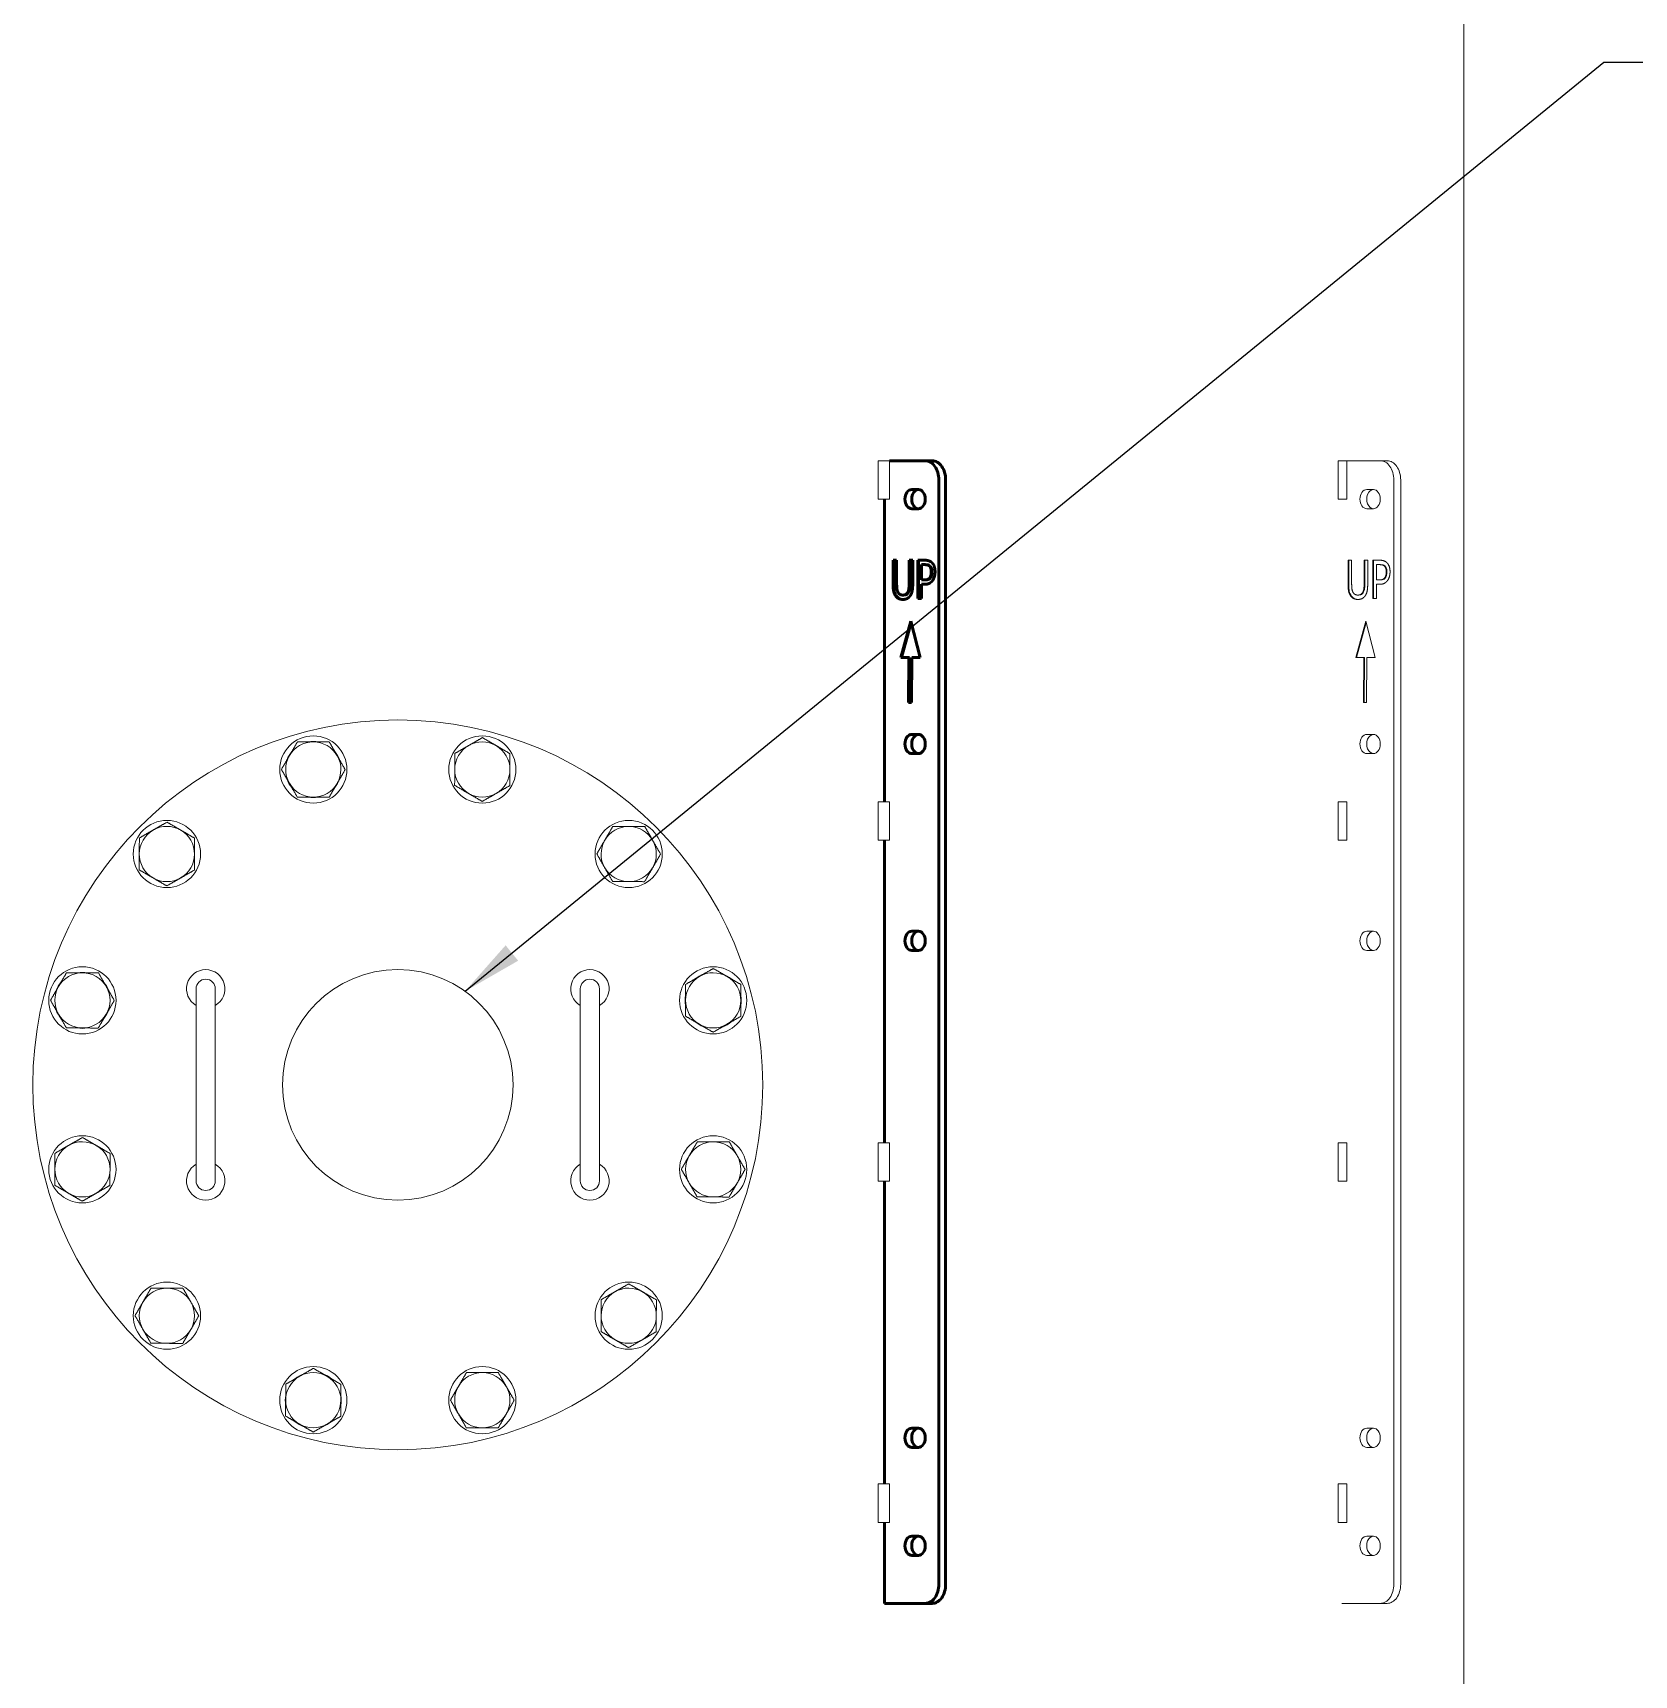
# Model space of a CAD drawing. Header units: inches. Extents: x 20 to 536, y 8 to 344.
# Drawn here: x 247.96 to 289.64, y 99.92 to 142.68 of the extents above; entities that cross this region are included whole.
import ezdxf

# ---------------------------------------------------------------- set-up
doc = ezdxf.new("R2010")
doc.units = ezdxf.units.IN
doc.header["$LTSCALE"] = 16
doc.header["$MEASUREMENT"] = 0
doc.layers.add('Symbol (ANSI)', color=7, linetype='Continuous', lineweight=25)
doc.layers.add('Visible (ANSI)', color=7, linetype='Continuous', lineweight=50)
doc.styles.add('Standard D-E', font='arial.ttf')
doc.dimstyles.new('in [mm] D-E NeptuneBenson$7', dxfattribs={"dimscale": 16, "dimtxt": 0.15, "dimasz": 0.098425, "dimexe": 0.125, "dimexo": 0.063, "dimgap": 0.031496, "dimtad": 0, "dimtih": 1, "dimtoh": 1, "dimdec": 4, "dimrnd": 1e-08, "dimzin": 3, "dimdsep": 46, "dimlunit": 5, "dimtxsty": 'Standard D-E', "dimcen": 0.09, "dimdle": 0.393701, "dimclrd": 256, "dimclre": 256, "dimclrt": 256, "dimadec": 1, "dimazin": 1, "dimtfac": 1, "dimtofl": 0, "dimtmove": 0, "dimatfit": 3, "dimfxl": 1, "dimfrac": 1, "dimtolj": 1, "dimtzin": 4, "dimlwd": -1, "dimlwe": -1, "dimarcsym": 0})

msp = doc.modelspace()

# ---------------------------------------------------------------- linework, layer by layer
at = {"layer": 'Visible (ANSI)', "linetype": 'Continuous', "lineweight": 18}
for p, q in [((285.21119, 143.53516), (285.21119, 119.78516)), ((270.261876, 131.53516), (269.962187, 131.53516)), ((269.962187, 130.53516), (269.962187, 131.53516)), ((270.261876, 130.53516), (270.261876, 131.53516)), ((282.161872, 131.53516), (281.941554, 131.53516)), ((281.941554, 130.53516), (281.941554, 131.53516)), ((283.033992, 131.53516), (282.161872, 131.53516)), ((282.161872, 130.53516), (282.161872, 131.53516)), ((283.210769, 131.53516), (283.033992, 131.53516)), ((283.387546, 102.28516), (283.387546, 131.03516)), ((283.564322, 131.03516), (283.564322, 102.28516)), ((270.261876, 130.53516), (269.962187, 130.53516)), ((282.161872, 130.53516), (281.941554, 130.53516)), ((282.680439, 130.78516), (282.857216, 130.78516)), ((282.857216, 130.28516), (282.680439, 130.28516)), ((282.194729, 128.320744), (282.194729, 128.944731)), ((282.194729, 128.944731), (282.288704, 128.944731)), ((282.212407, 128.320744), (282.212407, 128.944731)), ((282.288704, 128.944731), (282.288704, 128.320744)), ((282.612461, 128.944731), (282.706436, 128.944731)), ((282.612461, 128.317503), (282.612461, 128.944731)), ((282.630138, 128.317503), (282.630138, 128.944731)), ((282.706436, 128.944731), (282.706436, 128.320744)), ((282.841096, 127.944731), (282.841096, 128.944731)), ((282.841096, 128.944731), (283.018732, 128.944731)), ((282.858773, 127.944731), (282.858773, 128.944731)), ((283.013002, 128.829658), (282.935071, 128.829658)), ((282.935071, 128.829658), (282.935071, 128.430955)), ((283.013002, 128.829658), (283.030679, 128.829658)), ((282.935071, 128.430955), (282.999249, 128.430955)), ((282.935071, 128.317503), (282.935071, 127.944731)), ((283.014721, 128.317503), (282.935071, 128.317503)), ((282.999249, 128.430955), (283.016927, 128.430955)), ((283.149954, 128.490922), (283.167631, 128.490922)), ((282.450296, 128.037114), (282.467974, 128.037114)), ((282.935071, 127.944731), (282.841096, 127.944731)), ((282.397016, 126.415648), (282.654832, 127.358808)), ((282.414694, 126.415648), (282.663397, 127.325471)), ((282.654832, 127.358808), (282.898924, 126.408712)), ((282.606473, 126.413549), (282.397016, 126.415648)), ((282.397016, 126.415648), (282.414694, 126.415648)), ((282.62415, 126.413549), (282.414694, 126.415648)), ((282.596266, 125.237629), (282.606473, 126.413549)), ((282.606473, 126.413549), (282.62415, 126.413549)), ((282.613945, 125.23778), (282.62415, 126.413549)), ((282.686583, 126.412224), (282.677841, 125.238327)), ((282.686583, 126.412224), (282.704261, 126.412224)), ((282.898924, 126.408712), (282.686583, 126.412224)), ((282.898848, 126.409006), (282.704261, 126.412224)), ((282.677841, 125.238327), (282.596266, 125.237629)), ((282.680439, 124.41016), (282.857216, 124.41016)), ((282.857216, 123.91016), (282.680439, 123.91016)), ((270.261876, 122.65516), (269.962187, 122.65516)), ((269.962187, 121.65516), (269.962187, 122.65516)), ((270.261876, 121.65516), (270.261876, 122.65516)), ((282.161872, 122.65516), (281.941554, 122.65516)), ((281.941554, 121.65516), (281.941554, 122.65516)), ((282.161872, 121.65516), (282.161872, 122.65516)), ((270.261876, 121.65516), (269.962187, 121.65516)), ((282.161872, 121.65516), (281.941554, 121.65516)), ((285.21119, 119.78516), (285.21119, 75.299028)), ((282.680439, 119.28516), (282.857216, 119.28516)), ((282.857216, 118.78516), (282.680439, 118.78516)), ((252.209165, 117.78516), (252.209165, 117.03516)), ((252.709165, 117.03516), (252.709165, 117.78516)), ((262.209165, 117.78516), (262.209165, 117.03516)), ((262.709165, 117.03516), (262.709165, 117.78516)), ((252.209165, 113.53516), (252.209165, 117.03516)), ((252.709165, 113.53516), (252.709165, 117.03516)), ((262.209165, 113.53516), (262.209165, 117.03516)), ((262.709165, 113.53516), (262.709165, 117.03516)), ((270.261876, 113.77516), (269.962187, 113.77516)), ((269.962187, 112.77516), (269.962187, 113.77516)), ((270.261876, 112.77516), (270.261876, 113.77516)), ((282.161872, 113.77516), (281.941554, 113.77516)), ((281.941554, 112.77516), (281.941554, 113.77516)), ((282.161872, 112.77516), (282.161872, 113.77516)), ((252.209165, 113.53516), (252.209165, 112.78516)), ((252.709165, 112.78516), (252.709165, 113.53516)), ((262.209165, 113.53516), (262.209165, 112.78516)), ((262.709165, 112.78516), (262.709165, 113.53516)), ((270.261876, 112.77516), (269.962187, 112.77516)), ((282.161872, 112.77516), (281.941554, 112.77516)), ((282.680439, 106.34766), (282.857216, 106.34766)), ((282.857216, 105.84766), (282.680439, 105.84766)), ((270.261876, 104.89516), (269.962187, 104.89516)), ((269.962187, 103.89516), (269.962187, 104.89516)), ((270.261876, 103.89516), (270.261876, 104.89516)), ((282.161872, 104.89516), (281.941554, 104.89516)), ((281.941554, 103.89516), (281.941554, 104.89516)), ((282.161872, 103.89516), (282.161872, 104.89516)), ((270.261876, 103.89516), (269.962187, 103.89516)), ((282.161872, 103.89516), (281.941554, 103.89516)), ((282.680439, 103.53516), (282.857216, 103.53516)), ((282.857216, 103.03516), (282.680439, 103.03516)), ((282.029289, 101.78516), (283.033992, 101.78516)), ((283.033992, 101.78516), (283.210769, 101.78516))]:
    msp.add_line(p, q, dxfattribs=at)
at = {"layer": 'Visible (ANSI)'}
for p, q in [((271.189954, 131.53516), (270.261876, 131.53516)), ((271.366731, 131.53516), (271.189954, 131.53516)), ((271.543507, 102.28516), (271.543507, 131.03516)), ((271.720284, 131.03516), (271.720284, 102.28516)), ((270.129294, 130.53516), (270.129294, 122.65516)), ((270.8364, 130.78516), (271.013177, 130.78516)), ((271.013177, 130.28516), (270.8364, 130.28516)), ((270.350691, 128.320744), (270.350691, 128.944731)), ((270.350691, 128.944731), (270.444666, 128.944731)), ((270.368368, 128.320744), (270.368368, 128.944731)), ((270.444666, 128.944731), (270.444666, 128.320744)), ((270.768422, 128.944731), (270.862397, 128.944731)), ((270.768422, 128.317503), (270.768422, 128.944731)), ((270.7861, 128.317503), (270.7861, 128.944731)), ((270.862397, 128.944731), (270.862397, 128.320744)), ((270.997057, 127.944731), (270.997057, 128.944731)), ((270.997057, 128.944731), (271.174693, 128.944731)), ((271.014735, 127.944731), (271.014735, 128.944731)), ((271.168963, 128.829658), (271.091032, 128.829658)), ((271.091032, 128.829658), (271.091032, 128.430955)), ((271.168963, 128.829658), (271.186641, 128.829658)), ((271.091032, 128.430955), (271.155211, 128.430955)), ((271.091032, 128.317503), (271.091032, 127.944731)), ((271.170682, 128.317503), (271.091032, 128.317503)), ((271.155211, 128.430955), (271.172888, 128.430955)), ((271.305915, 128.490922), (271.323593, 128.490922)), ((270.606258, 128.037114), (270.623935, 128.037114)), ((271.091032, 127.944731), (270.997057, 127.944731)), ((270.552978, 126.415648), (270.810794, 127.358808)), ((270.570655, 126.415648), (270.819358, 127.325471)), ((270.810794, 127.358808), (271.054885, 126.408712)), ((270.762434, 126.413549), (270.552978, 126.415648)), ((270.552978, 126.415648), (270.570655, 126.415648)), ((270.780112, 126.413549), (270.570655, 126.415648)), ((270.752228, 125.237629), (270.762434, 126.413549)), ((270.762434, 126.413549), (270.780112, 126.413549)), ((270.769907, 125.23778), (270.780112, 126.413549)), ((270.842544, 126.412224), (270.833803, 125.238327)), ((270.842544, 126.412224), (270.860222, 126.412224)), ((271.054885, 126.408712), (270.842544, 126.412224)), ((271.05481, 126.409006), (270.860222, 126.412224)), ((270.833803, 125.238327), (270.752228, 125.237629)), ((270.8364, 124.41016), (271.013177, 124.41016)), ((271.013177, 123.91016), (270.8364, 123.91016)), ((270.129294, 121.65516), (270.129294, 113.77516)), ((270.8364, 119.28516), (271.013177, 119.28516)), ((271.013177, 118.78516), (270.8364, 118.78516)), ((270.129294, 112.77516), (270.129294, 104.89516)), ((270.8364, 106.34766), (271.013177, 106.34766)), ((271.013177, 105.84766), (270.8364, 105.84766)), ((270.129294, 103.89516), (270.129294, 101.78516)), ((270.8364, 103.53516), (271.013177, 103.53516)), ((271.013177, 103.03516), (270.8364, 103.03516)), ((270.129294, 101.78516), (271.189954, 101.78516)), ((271.189954, 101.78516), (271.366731, 101.78516))]:
    msp.add_line(p, q, dxfattribs=at)
at = {"layer": 'Visible (ANSI)', "linetype": 'Continuous', "lineweight": 18}
for centre, radius in [((257.459165, 115.28516), 9.5), ((255.259203, 123.49553), 0.875), ((259.659127, 123.49553), 0.875), ((251.448758, 121.295568), 0.875), ((263.469573, 121.295568), 0.875), ((249.248796, 117.485122), 0.875), ((257.459165, 115.28516), 3), ((265.669535, 117.485122), 0.875), ((249.248796, 113.085199), 0.875), ((265.669535, 113.085199), 0.875), ((251.448758, 109.274753), 0.875), ((263.469573, 109.274753), 0.875), ((255.259203, 107.074791), 0.875), ((259.659127, 107.074791), 0.875)]:
    msp.add_circle(centre, radius, dxfattribs=at)
for centre, radius, start, end in [((255.259203, 123.49553), 0.71875, 89.8168589, 149.8168589), ((255.259203, 123.49553), 0.7295, 79.9684975, 99.6652204), ((255.259203, 123.49553), 0.71875, 29.8168589, 89.8168589), ((259.659127, 123.49553), 0.71875, 119.8168589, 179.8168589), ((259.659127, 123.49553), 0.71875, 59.8168589, 119.8168589), ((259.659127, 123.49553), 0.71875, 359.8168589, 59.8168589), ((255.259203, 123.49553), 0.71875, 149.8168589, 209.8168589), ((255.259203, 123.49553), 0.7295, 139.9684975, 159.6652204), ((255.259203, 123.49553), 0.7295, 19.9684975, 39.6652204), ((255.259203, 123.49553), 0.71875, 329.8168589, 29.8168589), ((255.259203, 123.49553), 0.7295, 199.9684975, 219.6652204), ((255.259203, 123.49553), 0.7295, 319.9684975, 339.6652204), ((259.659127, 123.49553), 0.71875, 179.8168589, 239.8168589), ((259.659127, 123.49553), 0.71875, 299.8168589, 359.8168589), ((255.259203, 123.49553), 0.71875, 209.8168589, 269.8168589), ((255.259203, 123.49553), 0.7295, 259.9684975, 279.6652204), ((255.259203, 123.49553), 0.71875, 269.8168589, 329.8168589), ((259.659127, 123.49553), 0.71875, 239.8168589, 299.8168589), ((251.448758, 121.295568), 0.71875, 119.8168589, 179.8168589), ((251.448758, 121.295568), 0.71875, 59.8168589, 119.8168589), ((251.448758, 121.295568), 0.71875, 359.8168589, 59.8168589), ((263.469573, 121.295568), 0.71875, 89.8168589, 149.8168589), ((263.469573, 121.295568), 0.71875, 29.8168589, 89.8168589), ((263.469573, 121.295568), 0.71875, 149.8168589, 209.8168589), ((263.469573, 121.295568), 0.71875, 329.8168589, 29.8168589), ((251.448758, 121.295568), 0.71875, 179.8168589, 239.8168589), ((251.448758, 121.295568), 0.71875, 299.8168589, 359.8168589), ((251.448758, 121.295568), 0.71875, 239.8168589, 299.8168589), ((263.469573, 121.295568), 0.71875, 209.8168589, 269.8168589), ((263.469573, 121.295568), 0.71875, 269.8168589, 329.8168589), ((249.248796, 117.485122), 0.71875, 89.8168589, 149.8168589), ((249.248796, 117.485122), 0.7295, 79.9684975, 99.6652204), ((249.248796, 117.485122), 0.71875, 29.8168589, 89.8168589), ((252.459165, 117.78516), 0.5, 90, 240), ((252.459165, 117.78516), 0.25, 0, 180), ((252.459165, 117.78516), 0.5, 300, 90), ((262.459165, 117.78516), 0.5, 90, 240), ((262.459165, 117.78516), 0.25, 0, 180), ((262.459165, 117.78516), 0.5, 300, 90), ((265.669535, 117.485122), 0.71875, 119.8168589, 179.8168589), ((265.669535, 117.485122), 0.7295, 109.9684975, 129.6652204), ((265.669535, 117.485122), 0.71875, 59.8168589, 119.8168589), ((265.669535, 117.485122), 0.7295, 49.9684975, 69.6652204), ((265.669535, 117.485122), 0.71875, 359.8168589, 59.8168589), ((249.248796, 117.485122), 0.71875, 149.8168589, 209.8168589), ((249.248796, 117.485122), 0.7295, 139.9684975, 159.6652204), ((249.248796, 117.485122), 0.7295, 19.9684975, 39.6652204), ((249.248796, 117.485122), 0.71875, 329.8168589, 29.8168589), ((265.669535, 117.485122), 0.7295, 169.9684975, 189.6652204), ((265.669535, 117.485122), 0.7295, 349.9684975, 9.6652204), ((249.248796, 117.485122), 0.7295, 199.9684975, 219.6652204), ((249.248796, 117.485122), 0.7295, 319.9684975, 339.6652204), ((265.669535, 117.485122), 0.71875, 179.8168589, 239.8168589), ((265.669535, 117.485122), 0.71875, 299.8168589, 359.8168589), ((249.248796, 117.485122), 0.71875, 209.8168589, 269.8168589), ((249.248796, 117.485122), 0.7295, 259.9684975, 279.6652204), ((249.248796, 117.485122), 0.71875, 269.8168589, 329.8168589), ((265.669535, 117.485122), 0.7295, 229.9684975, 249.6652204), ((265.669535, 117.485122), 0.71875, 239.8168589, 299.8168589), ((265.669535, 117.485122), 0.7295, 289.9684975, 309.6652204), ((249.248796, 113.085199), 0.71875, 59.8168589, 119.8168589), ((265.669535, 113.085199), 0.71875, 89.8168589, 149.8168589), ((265.669535, 113.085199), 0.71875, 29.8168589, 89.8168589), ((249.248796, 113.085199), 0.71875, 119.8168589, 179.8168589), ((249.248796, 113.085199), 0.71875, 359.8168589, 59.8168589), ((265.669535, 113.085199), 0.71875, 149.8168589, 209.8168589), ((265.669535, 113.085199), 0.71875, 329.8168589, 29.8168589), ((249.248796, 113.085199), 0.71875, 179.8168589, 239.8168589), ((249.248796, 113.085199), 0.71875, 299.8168589, 359.8168589), ((252.459165, 112.78516), 0.5, 120, 270), ((252.459165, 112.78516), 0.5, 270, 60), ((262.459165, 112.78516), 0.5, 120, 270), ((262.459165, 112.78516), 0.5, 270, 60), ((249.248796, 113.085199), 0.71875, 239.8168589, 299.8168589), ((252.459165, 112.78516), 0.25, 180, 0), ((262.459165, 112.78516), 0.25, 180, 0), ((265.669535, 113.085199), 0.71875, 209.8168589, 269.8168589), ((265.669535, 113.085199), 0.71875, 269.8168589, 329.8168589), ((251.448758, 109.274753), 0.71875, 89.8168589, 149.8168589), ((251.448758, 109.274753), 0.71875, 29.8168589, 89.8168589), ((263.469573, 109.274753), 0.71875, 119.8168589, 179.8168589), ((263.469573, 109.274753), 0.71875, 59.8168589, 119.8168589), ((263.469573, 109.274753), 0.71875, 359.8168589, 59.8168589), ((251.448758, 109.274753), 0.71875, 149.8168589, 209.8168589), ((251.448758, 109.274753), 0.71875, 329.8168589, 29.8168589), ((263.469573, 109.274753), 0.71875, 179.8168589, 239.8168589), ((263.469573, 109.274753), 0.71875, 299.8168589, 359.8168589), ((251.448758, 109.274753), 0.71875, 209.8168589, 269.8168589), ((251.448758, 109.274753), 0.71875, 269.8168589, 329.8168589), ((263.469573, 109.274753), 0.71875, 239.8168589, 299.8168589), ((255.259203, 107.074791), 0.7295, 109.9684975, 129.6652204), ((255.259203, 107.074791), 0.71875, 59.8168589, 119.8168589), ((255.259203, 107.074791), 0.7295, 49.9684975, 69.6652204), ((259.659127, 107.074791), 0.71875, 89.8168589, 149.8168589), ((259.659127, 107.074791), 0.71875, 29.8168589, 89.8168589), ((255.259203, 107.074791), 0.71875, 119.8168589, 179.8168589), ((255.259203, 107.074791), 0.71875, 359.8168589, 59.8168589), ((259.659127, 107.074791), 0.71875, 149.8168589, 209.8168589), ((259.659127, 107.074791), 0.71875, 329.8168589, 29.8168589), ((255.259203, 107.074791), 0.7295, 169.9684975, 189.6652204), ((255.259203, 107.074791), 0.71875, 179.8168589, 239.8168589), ((255.259203, 107.074791), 0.71875, 299.8168589, 359.8168589), ((255.259203, 107.074791), 0.7295, 349.9684975, 9.6652204), ((255.259203, 107.074791), 0.7295, 229.9684975, 249.6652204), ((255.259203, 107.074791), 0.7295, 289.9684975, 309.6652204), ((259.659127, 107.074791), 0.71875, 209.8168589, 269.8168589), ((259.659127, 107.074791), 0.71875, 269.8168589, 329.8168589), ((255.259203, 107.074791), 0.71875, 239.8168589, 299.8168589)]:
    msp.add_arc(centre, radius, start, end, dxfattribs=at)
at = {"layer": 'Visible (ANSI)'}
for centre, major_axis, start_param, end_param in [((271.189954, 131.03516), (0, 0.5), 4.71238898, 6.283185307), ((271.366731, 131.03516), (0, 0.5), 4.71238898, 6.283185307), ((270.8364, 130.53516), (0, -0.25), 3.141592654, 6.283185307), ((271.013177, 130.53516), (0, 0.25), 0, 3.141592654), ((271.013177, 130.53516), (0, 0.25), 3.141592654, 6.283185307), ((270.8364, 124.16016), (0, -0.25), 3.141592654, 6.283185307), ((271.013177, 124.16016), (0, 0.25), 0, 3.141592654), ((271.013177, 124.16016), (0, 0.25), 3.141592654, 6.283185307), ((270.8364, 119.03516), (0, -0.25), 3.141592654, 6.283185307), ((271.013177, 119.03516), (0, 0.25), 0, 3.141592654), ((271.013177, 119.03516), (0, 0.25), 3.141592654, 6.283185307), ((270.8364, 106.09766), (0, -0.25), 3.141592654, 6.283185307), ((271.013177, 106.09766), (0, 0.25), 0, 3.141592654), ((271.013177, 106.09766), (0, 0.25), 3.141592654, 6.283185307), ((270.8364, 103.28516), (0, -0.25), 3.141592654, 6.283185307), ((271.013177, 103.28516), (0, 0.25), 0, 3.141592654), ((271.013177, 103.28516), (0, 0.25), 3.141592654, 6.283185307), ((271.189954, 102.28516), (0, -0.5), 0, 1.570796327), ((271.366731, 102.28516), (0, -0.5), 0, 1.570796327)]:
    msp.add_ellipse(centre, major_axis=major_axis, ratio=0.707106781, start_param=start_param, end_param=end_param, dxfattribs=at)
at = {"layer": 'Visible (ANSI)', "linetype": 'Continuous', "lineweight": 18}
for centre, major_axis, start_param, end_param in [((283.033992, 131.03516), (0, 0.5), 4.71238898, 6.283185307), ((283.210769, 131.03516), (0, 0.5), 4.71238898, 6.283185307), ((282.680439, 130.53516), (0, -0.25), 3.141592654, 6.283185307), ((282.857216, 130.53516), (0, 0.25), 0, 3.141592654), ((282.857216, 130.53516), (0, 0.25), 3.141592654, 6.283185307), ((282.680439, 124.16016), (0, -0.25), 3.141592654, 6.283185307), ((282.857216, 124.16016), (0, 0.25), 0, 3.141592654), ((282.857216, 124.16016), (0, 0.25), 3.141592654, 6.283185307), ((282.680439, 119.03516), (0, -0.25), 3.141592654, 6.283185307), ((282.857216, 119.03516), (0, 0.25), 0, 3.141592654), ((282.857216, 119.03516), (0, 0.25), 3.141592654, 6.283185307), ((282.680439, 106.09766), (0, -0.25), 3.141592654, 6.283185307), ((282.857216, 106.09766), (0, 0.25), 0, 3.141592654), ((282.857216, 106.09766), (0, 0.25), 3.141592654, 6.283185307), ((282.680439, 103.28516), (0, -0.25), 3.141592654, 6.283185307), ((282.857216, 103.28516), (0, 0.25), 0, 3.141592654), ((282.857216, 103.28516), (0, 0.25), 3.141592654, 6.283185307), ((283.033992, 102.28516), (0, -0.5), 0, 1.570796327), ((283.210769, 102.28516), (0, -0.5), 0, 1.570796327)]:
    msp.add_ellipse(centre, major_axis=major_axis, ratio=0.707106781, start_param=start_param, end_param=end_param, dxfattribs=at)
at = {"layer": 'Visible (ANSI)'}
for points in [[(271.295028, 128.791571), (271.27268, 128.81264), (271.213086, 128.829658), (271.168963, 128.829658)], [(271.174693, 128.944731), (271.237726, 128.944731), (271.325971, 128.915558), (271.359779, 128.882332)], [(271.346026, 128.639221), (271.346026, 128.691084), (271.320814, 128.767259), (271.295028, 128.791571)], [(271.359779, 128.882332), (271.399317, 128.844245), (271.444013, 128.726741), (271.444013, 128.643272)], [(270.418307, 128.016044), (270.381061, 128.067908), (270.350691, 128.213775), (270.350691, 128.320744)], [(270.444666, 128.320744), (270.444666, 128.251052), (270.457272, 128.157049), (270.475036, 128.118961)], [(270.738052, 128.118961), (270.755816, 128.157049), (270.768422, 128.250242), (270.768422, 128.317503)], [(270.862397, 128.320744), (270.862397, 128.216206), (270.8326, 128.067097), (270.794781, 128.016044)], [(271.155211, 128.430955), (271.212513, 128.430955), (271.282994, 128.456887), (271.305915, 128.490922)], [(271.382127, 128.42123), (271.345453, 128.370177), (271.246321, 128.317503), (271.170682, 128.317503)], [(271.305915, 128.490922), (271.327117, 128.520906), (271.346026, 128.591409), (271.346026, 128.639221)], [(271.444013, 128.643272), (271.444013, 128.578443), (271.411351, 128.461749), (271.382127, 128.42123)], [(270.606258, 127.923661), (270.543798, 127.923661), (270.450969, 127.969853), (270.418307, 128.016044)], [(270.475036, 128.118961), (270.493946, 128.078443), (270.55927, 128.037114), (270.606258, 128.037114)], [(270.606258, 128.037114), (270.65038, 128.037114), (270.719142, 128.078443), (270.738052, 128.118961)], [(270.794781, 128.016044), (270.760973, 127.969042), (270.671582, 127.923661), (270.606258, 127.923661)]]:
    msp.add_open_spline(points, degree=2, dxfattribs=at)
for points, knots in [([(271.312705, 128.791571), (271.292508, 128.810613), (271.272115, 128.81785), (271.237214, 128.827816), (271.210347, 128.829658), (271.186641, 128.829658)], [-0.3818938296, -0.3818938296, -0.3818938296, -0.3818938296, -0.2554611271, -0.2554611271, 0, 0, 0, 0]), ([(271.363704, 128.639221), (271.363704, 128.659503), (271.362258, 128.679966), (271.354385, 128.722319), (271.348257, 128.738275), (271.335193, 128.766007), (271.324854, 128.780117), (271.312705, 128.791571)], [-0.3372795691, -0.3372795691, -0.3372795691, -0.3372795691, -0.2539165575, -0.2539165575, -0.1573425254, -0.1573425254, 0, 0, 0, 0]), ([(270.435985, 128.016044), (270.423683, 128.033173), (270.413072, 128.052186), (270.395314, 128.094454), (270.388497, 128.117097), (270.377154, 128.171575), (270.368368, 128.22574), (270.368368, 128.320744)], [-1.834872944, -1.834872944, -1.834872944, -1.834872944, -1.283211598, -1.283211598, -0.723930443, -0.723930443, 0, 0, 0, 0]), ([(270.75573, 128.118961), (270.767802, 128.144846), (270.775677, 128.17319), (270.781928, 128.219401), (270.7861, 128.253725), (270.7861, 128.317503)], [-1.425366243, -1.425366243, -1.425366243, -1.425366243, -0.485984079, -0.485984079, 0, 0, 0, 0]), ([(271.172888, 128.430955), (271.194489, 128.430955), (271.217735, 128.432337), (271.263483, 128.44155), (271.277695, 128.448642), (271.300913, 128.463386), (271.313139, 128.475399), (271.323593, 128.490922)], [-0.3720280769, -0.3720280769, -0.3720280769, -0.3720280769, -0.2742790033, -0.2742790033, -0.1633485372, -0.1633485372, 0, 0, 0, 0]), ([(271.323593, 128.490922), (271.330376, 128.500516), (271.336547, 128.510923), (271.347546, 128.534328), (271.351443, 128.545695), (271.361275, 128.582352), (271.363704, 128.611238), (271.363704, 128.639221)], [-0.3778990738, -0.3778990738, -0.3778990738, -0.3778990738, -0.2983955769, -0.2983955769, -0.2132300142, -0.2132300142, 0, 0, 0, 0]), ([(270.615324, 127.923773), (270.595873, 127.924283), (270.57628, 127.926569), (270.537883, 127.936191), (270.519114, 127.943569), (270.476605, 127.969158), (270.454775, 127.98947), (270.435985, 128.016044)], [-0.7072680606, -0.7072680606, -0.7072680606, -0.7072680606, -0.4978653255, -0.4978653255, -0.2863653536, -0.2863653536, 0, 0, 0, 0]), ([(270.623935, 128.037114), (270.642695, 128.037114), (270.661493, 128.039915), (270.690834, 128.050958), (270.708049, 128.058838), (270.737135, 128.086653), (270.747498, 128.101322), (270.75573, 128.118961)], [-0.7299087878, -0.7299087878, -0.7299087878, -0.7299087878, -0.3783755563, -0.3783755563, -0.1610495695, -0.1610495695, 0, 0, 0, 0])]:
    msp.add_open_spline(points, degree=3, knots=knots, dxfattribs=at)
at = {"layer": 'Visible (ANSI)', "linetype": 'Continuous', "lineweight": 18}
for points in [[(283.139066, 128.791571), (283.116718, 128.81264), (283.057124, 128.829658), (283.013002, 128.829658)], [(283.018732, 128.944731), (283.081764, 128.944731), (283.170009, 128.915558), (283.203817, 128.882332)], [(283.190065, 128.639221), (283.190065, 128.691084), (283.164852, 128.767259), (283.139066, 128.791571)], [(283.203817, 128.882332), (283.243356, 128.844245), (283.288051, 128.726741), (283.288051, 128.643272)], [(282.262346, 128.016044), (282.225099, 128.067908), (282.194729, 128.213775), (282.194729, 128.320744)], [(282.288704, 128.320744), (282.288704, 128.251052), (282.301311, 128.157049), (282.319074, 128.118961)], [(282.582091, 128.118961), (282.599854, 128.157049), (282.612461, 128.250242), (282.612461, 128.317503)], [(282.706436, 128.320744), (282.706436, 128.216206), (282.676639, 128.067097), (282.63882, 128.016044)], [(282.999249, 128.430955), (283.056551, 128.430955), (283.127033, 128.456887), (283.149954, 128.490922)], [(283.226165, 128.42123), (283.189492, 128.370177), (283.09036, 128.317503), (283.014721, 128.317503)], [(283.149954, 128.490922), (283.171155, 128.520906), (283.190065, 128.591409), (283.190065, 128.639221)], [(283.288051, 128.643272), (283.288051, 128.578443), (283.255389, 128.461749), (283.226165, 128.42123)], [(282.450296, 127.923661), (282.387837, 127.923661), (282.295008, 127.969853), (282.262346, 128.016044)], [(282.319074, 128.118961), (282.337984, 128.078443), (282.403308, 128.037114), (282.450296, 128.037114)], [(282.450296, 128.037114), (282.494419, 128.037114), (282.563181, 128.078443), (282.582091, 128.118961)], [(282.63882, 128.016044), (282.605012, 127.969042), (282.51562, 127.923661), (282.450296, 127.923661)]]:
    msp.add_open_spline(points, degree=2, dxfattribs=at)
for points, knots in [([(283.156744, 128.791571), (283.136546, 128.810613), (283.116154, 128.81785), (283.081253, 128.827816), (283.054385, 128.829658), (283.030679, 128.829658)], [-0.3818938296, -0.3818938296, -0.3818938296, -0.3818938296, -0.2554611271, -0.2554611271, 0, 0, 0, 0]), ([(283.207743, 128.639221), (283.207743, 128.659503), (283.206297, 128.679966), (283.198424, 128.722319), (283.192295, 128.738275), (283.179231, 128.766007), (283.168892, 128.780117), (283.156744, 128.791571)], [-0.3372795691, -0.3372795691, -0.3372795691, -0.3372795691, -0.2539165575, -0.2539165575, -0.1573425254, -0.1573425254, 0, 0, 0, 0]), ([(282.280023, 128.016044), (282.267722, 128.033173), (282.25711, 128.052186), (282.239352, 128.094454), (282.232535, 128.117097), (282.221193, 128.171575), (282.212407, 128.22574), (282.212407, 128.320744)], [-1.834872944, -1.834872944, -1.834872944, -1.834872944, -1.283211598, -1.283211598, -0.723930443, -0.723930443, 0, 0, 0, 0]), ([(282.599768, 128.118961), (282.611841, 128.144846), (282.619715, 128.17319), (282.625967, 128.219401), (282.630138, 128.253725), (282.630138, 128.317503)], [-1.425366243, -1.425366243, -1.425366243, -1.425366243, -0.485984079, -0.485984079, 0, 0, 0, 0]), ([(283.016927, 128.430955), (283.038528, 128.430955), (283.061774, 128.432337), (283.107522, 128.44155), (283.121733, 128.448642), (283.144952, 128.463386), (283.157177, 128.475399), (283.167631, 128.490922)], [-0.3720280769, -0.3720280769, -0.3720280769, -0.3720280769, -0.2742790033, -0.2742790033, -0.1633485372, -0.1633485372, 0, 0, 0, 0]), ([(283.167631, 128.490922), (283.174415, 128.500516), (283.180586, 128.510923), (283.191585, 128.534328), (283.195482, 128.545695), (283.205314, 128.582352), (283.207743, 128.611238), (283.207743, 128.639221)], [-0.3778990738, -0.3778990738, -0.3778990738, -0.3778990738, -0.2983955769, -0.2983955769, -0.2132300142, -0.2132300142, 0, 0, 0, 0]), ([(282.459363, 127.923773), (282.439912, 127.924283), (282.420319, 127.926569), (282.381922, 127.936191), (282.363153, 127.943569), (282.320644, 127.969158), (282.298814, 127.98947), (282.280023, 128.016044)], [-0.7072680606, -0.7072680606, -0.7072680606, -0.7072680606, -0.4978653255, -0.4978653255, -0.2863653536, -0.2863653536, 0, 0, 0, 0]), ([(282.467974, 128.037114), (282.486733, 128.037114), (282.505531, 128.039915), (282.534873, 128.050958), (282.552088, 128.058838), (282.581174, 128.086653), (282.591536, 128.101322), (282.599768, 128.118961)], [-0.7299087878, -0.7299087878, -0.7299087878, -0.7299087878, -0.3783755563, -0.3783755563, -0.1610495695, -0.1610495695, 0, 0, 0, 0])]:
    msp.add_open_spline(points, degree=3, knots=knots, dxfattribs=at)
for points, weights in [([(254.6379, 123.856893), (254.734726, 124.023371), (254.846532, 124.215603)], [1, 1.04314139574, 1.01001874936]), ([(254.846532, 124.215603), (255.068913, 124.214892), (255.261501, 124.214276)], [1.01001874936, 1.04314139574, 1]), ([(255.261501, 124.214276), (255.454088, 124.213661), (255.676469, 124.21295)], [1, 1.04314139574, 1.01001874936]), ([(255.676469, 124.21295), (255.787044, 124.020007), (255.882805, 123.852914)], [1.01001874936, 1.04314139574, 1]), ([(258.941707, 123.912796), (259.13465, 124.023371), (259.301744, 124.119131)], [1.01001874936, 1.04314139574, 1]), ([(259.301744, 124.119131), (259.468837, 124.214892), (259.66178, 124.325467)], [1, 1.04314139574, 1.01001874936]), ([(259.66178, 124.325467), (259.854012, 124.213661), (260.02049, 124.116834)], [1.01001874936, 1.04314139574, 1]), ([(260.02049, 124.116834), (260.186968, 124.020007), (260.3792, 123.908201)], [1, 1.04314139574, 1.01001874936]), ([(254.429267, 123.498183), (254.541073, 123.690415), (254.6379, 123.856893)], [1.01001874936, 1.04314139574, 1]), ([(255.882805, 123.852914), (255.978565, 123.68582), (256.08914, 123.492877)], [1, 1.04314139574, 1.01001874936]), ([(258.940381, 123.497827), (258.940996, 123.690415), (258.941707, 123.912796)], [1, 1.04314139574, 1.01001874936]), ([(260.3792, 123.908201), (260.378489, 123.68582), (260.377874, 123.493233)], [1.01001874936, 1.04314139574, 1]), ([(254.635602, 123.138146), (254.539841, 123.30524), (254.429267, 123.498183)], [1, 1.04314139574, 1.01001874936]), ([(256.08914, 123.492877), (255.977334, 123.300645), (255.880507, 123.134167)], [1.01001874936, 1.04314139574, 1]), ([(258.939054, 123.082859), (258.939765, 123.30524), (258.940381, 123.497827)], [1.01001874936, 1.04314139574, 1]), ([(260.377874, 123.493233), (260.377258, 123.300645), (260.376547, 123.078264)], [1, 1.04314139574, 1.01001874936]), ([(254.841938, 122.77811), (254.731363, 122.971053), (254.635602, 123.138146)], [1.01001874936, 1.04314139574, 1]), ([(255.256906, 122.776784), (255.064319, 122.777399), (254.841938, 122.77811)], [1, 1.04314139574, 1.01001874936]), ([(255.671874, 122.775457), (255.449493, 122.776168), (255.256906, 122.776784)], [1.01001874936, 1.04314139574, 1]), ([(255.880507, 123.134167), (255.78368, 122.967689), (255.671874, 122.775457)], [1, 1.04314139574, 1.01001874936]), ([(259.297764, 122.874226), (259.131287, 122.971053), (258.939054, 123.082859)], [1, 1.04314139574, 1.01001874936]), ([(259.656474, 122.665593), (259.464242, 122.777399), (259.297764, 122.874226)], [1.01001874936, 1.04314139574, 1]), ([(260.016511, 122.871929), (259.849417, 122.776168), (259.656474, 122.665593)], [1, 1.04314139574, 1.01001874936]), ([(260.376547, 123.078264), (260.183604, 122.967689), (260.016511, 122.871929)], [1.01001874936, 1.04314139574, 1]), ([(250.731338, 121.712834), (250.924281, 121.823409), (251.091374, 121.919169)], [1.01001874936, 1.04314139574, 1]), ([(251.091374, 121.919169), (251.258468, 122.01493), (251.45141, 122.125505)], [1, 1.04314139574, 1.01001874936]), ([(251.45141, 122.125505), (251.643643, 122.013699), (251.81012, 121.916872)], [1.01001874936, 1.04314139574, 1]), ([(251.81012, 121.916872), (251.976598, 121.820045), (252.16883, 121.708239)], [1, 1.04314139574, 1.01001874936]), ([(262.848269, 121.656931), (262.945096, 121.823409), (263.056902, 122.015641)], [1, 1.04314139574, 1.01001874936]), ([(263.056902, 122.015641), (263.279283, 122.01493), (263.47187, 122.014314)], [1.01001874936, 1.04314139574, 1]), ([(263.47187, 122.014314), (263.664458, 122.013699), (263.886839, 122.012988)], [1, 1.04314139574, 1.01001874936]), ([(263.886839, 122.012988), (263.997414, 121.820045), (264.093174, 121.652952)], [1.01001874936, 1.04314139574, 1]), ([(250.730011, 121.297866), (250.730627, 121.490453), (250.731338, 121.712834)], [1, 1.04314139574, 1.01001874936]), ([(252.16883, 121.708239), (252.16812, 121.485858), (252.167504, 121.293271)], [1.01001874936, 1.04314139574, 1]), ([(262.639636, 121.298221), (262.751442, 121.490453), (262.848269, 121.656931)], [1.01001874936, 1.04314139574, 1]), ([(264.093174, 121.652952), (264.188935, 121.485858), (264.29951, 121.292915)], [1, 1.04314139574, 1.01001874936]), ([(250.728685, 120.882897), (250.729396, 121.105278), (250.730011, 121.297866)], [1.01001874936, 1.04314139574, 1]), ([(252.167504, 121.293271), (252.166888, 121.100683), (252.166178, 120.878302)], [1, 1.04314139574, 1.01001874936]), ([(262.845972, 120.938185), (262.750211, 121.105278), (262.639636, 121.298221)], [1, 1.04314139574, 1.01001874936]), ([(264.29951, 121.292915), (264.187704, 121.100683), (264.090877, 120.934205)], [1.01001874936, 1.04314139574, 1]), ([(251.087395, 120.674264), (250.920917, 120.771091), (250.728685, 120.882897)], [1, 1.04314139574, 1.01001874936]), ([(251.446105, 120.465631), (251.253873, 120.577437), (251.087395, 120.674264)], [1.01001874936, 1.04314139574, 1]), ([(251.806141, 120.671967), (251.639048, 120.576206), (251.446105, 120.465631)], [1, 1.04314139574, 1.01001874936]), ([(252.166178, 120.878302), (251.973235, 120.767727), (251.806141, 120.671967)], [1.01001874936, 1.04314139574, 1]), ([(263.052307, 120.578148), (262.941732, 120.771091), (262.845972, 120.938185)], [1.01001874936, 1.04314139574, 1]), ([(264.090877, 120.934205), (263.99405, 120.767727), (263.882244, 120.575495)], [1, 1.04314139574, 1.01001874936]), ([(263.467276, 120.576822), (263.274688, 120.577437), (263.052307, 120.578148)], [1, 1.04314139574, 1.01001874936]), ([(263.882244, 120.575495), (263.659863, 120.576206), (263.467276, 120.576822)], [1.01001874936, 1.04314139574, 1]), ([(248.627492, 117.846485), (248.724319, 118.012963), (248.836125, 118.205195)], [1, 1.04314139574, 1.01001874936]), ([(248.836125, 118.205195), (249.058506, 118.204484), (249.251093, 118.203869)], [1.01001874936, 1.04314139574, 1]), ([(249.251093, 118.203869), (249.443681, 118.203253), (249.666062, 118.202542)], [1, 1.04314139574, 1.01001874936]), ([(249.666062, 118.202542), (249.776636, 118.009599), (249.872397, 117.842506)], [1.01001874936, 1.04314139574, 1]), ([(264.952115, 117.902388), (265.145058, 118.012963), (265.312151, 118.108724)], [1.01001874936, 1.04314139574, 1]), ([(265.312151, 118.108724), (265.479245, 118.204484), (265.672188, 118.315059)], [1, 1.04314139574, 1.01001874936]), ([(265.672188, 118.315059), (265.86442, 118.203253), (266.030898, 118.106426)], [1.01001874936, 1.04314139574, 1]), ([(266.030898, 118.106426), (266.197375, 118.009599), (266.389608, 117.897793)], [1, 1.04314139574, 1.01001874936]), ([(248.418859, 117.487775), (248.530665, 117.680007), (248.627492, 117.846485)], [1.01001874936, 1.04314139574, 1]), ([(249.872397, 117.842506), (249.968158, 117.675412), (250.078733, 117.48247)], [1, 1.04314139574, 1.01001874936]), ([(264.950788, 117.48742), (264.951404, 117.680007), (264.952115, 117.902388)], [1, 1.04314139574, 1.01001874936]), ([(266.389608, 117.897793), (266.388897, 117.675412), (266.388281, 117.482825)], [1.01001874936, 1.04314139574, 1]), ([(248.625194, 117.127739), (248.529434, 117.294832), (248.418859, 117.487775)], [1, 1.04314139574, 1.01001874936]), ([(250.078733, 117.48247), (249.966927, 117.290237), (249.8701, 117.12376)], [1.01001874936, 1.04314139574, 1]), ([(264.949462, 117.072451), (264.950173, 117.294832), (264.950788, 117.48742)], [1.01001874936, 1.04314139574, 1]), ([(266.388281, 117.482825), (266.387666, 117.290237), (266.386955, 117.067857)], [1, 1.04314139574, 1.01001874936]), ([(248.83153, 116.767702), (248.720955, 116.960645), (248.625194, 117.127739)], [1.01001874936, 1.04314139574, 1]), ([(249.246498, 116.766376), (249.053911, 116.766992), (248.83153, 116.767702)], [1, 1.04314139574, 1.01001874936]), ([(249.661467, 116.76505), (249.439086, 116.76576), (249.246498, 116.766376)], [1.01001874936, 1.04314139574, 1]), ([(249.8701, 117.12376), (249.773273, 116.957282), (249.661467, 116.76505)], [1, 1.04314139574, 1.01001874936]), ([(265.308172, 116.863818), (265.141694, 116.960645), (264.949462, 117.072451)], [1, 1.04314139574, 1.01001874936]), ([(265.666882, 116.655186), (265.47465, 116.766992), (265.308172, 116.863818)], [1.01001874936, 1.04314139574, 1]), ([(266.026918, 116.861521), (265.859825, 116.76576), (265.666882, 116.655186)], [1, 1.04314139574, 1.01001874936]), ([(266.386955, 117.067857), (266.194012, 116.957282), (266.026918, 116.861521)], [1.01001874936, 1.04314139574, 1]), ([(248.891412, 113.7088), (249.058506, 113.80456), (249.251449, 113.915135)], [1, 1.04314139574, 1.01001874936]), ([(249.251449, 113.915135), (249.443681, 113.803329), (249.610159, 113.706502)], [1.01001874936, 1.04314139574, 1]), ([(265.048231, 113.446561), (265.145058, 113.613039), (265.256864, 113.805271)], [1, 1.04314139574, 1.01001874936]), ([(265.256864, 113.805271), (265.479245, 113.80456), (265.671832, 113.803945)], [1.01001874936, 1.04314139574, 1]), ([(265.671832, 113.803945), (265.86442, 113.803329), (266.086801, 113.802618)], [1, 1.04314139574, 1.01001874936]), ([(266.086801, 113.802618), (266.197375, 113.609676), (266.293136, 113.442582)], [1.01001874936, 1.04314139574, 1]), ([(248.530049, 113.087496), (248.530665, 113.280083), (248.531376, 113.502464)], [1, 1.04314139574, 1.01001874936]), ([(248.531376, 113.502464), (248.724319, 113.613039), (248.891412, 113.7088)], [1.01001874936, 1.04314139574, 1]), ([(249.610159, 113.706502), (249.776636, 113.609676), (249.968869, 113.49787)], [1, 1.04314139574, 1.01001874936]), ([(249.968869, 113.49787), (249.968158, 113.275489), (249.967542, 113.082901)], [1.01001874936, 1.04314139574, 1]), ([(264.839598, 113.087851), (264.951404, 113.280083), (265.048231, 113.446561)], [1.01001874936, 1.04314139574, 1]), ([(266.293136, 113.442582), (266.388897, 113.275489), (266.499472, 113.082546)], [1, 1.04314139574, 1.01001874936]), ([(248.528723, 112.672528), (248.529434, 112.894908), (248.530049, 113.087496)], [1.01001874936, 1.04314139574, 1]), ([(249.967542, 113.082901), (249.966927, 112.890314), (249.966216, 112.667933)], [1, 1.04314139574, 1.01001874936]), ([(265.045934, 112.727815), (264.950173, 112.894908), (264.839598, 113.087851)], [1, 1.04314139574, 1.01001874936]), ([(266.499472, 113.082546), (266.387666, 112.890314), (266.290839, 112.723836)], [1.01001874936, 1.04314139574, 1]), ([(248.887433, 112.463895), (248.720955, 112.560722), (248.528723, 112.672528)], [1, 1.04314139574, 1.01001874936]), ([(249.246143, 112.255262), (249.053911, 112.367068), (248.887433, 112.463895)], [1.01001874936, 1.04314139574, 1]), ([(249.606179, 112.461597), (249.439086, 112.365837), (249.246143, 112.255262)], [1, 1.04314139574, 1.01001874936]), ([(249.966216, 112.667933), (249.773273, 112.557358), (249.606179, 112.461597)], [1.01001874936, 1.04314139574, 1]), ([(265.252269, 112.367779), (265.141694, 112.560722), (265.045934, 112.727815)], [1.01001874936, 1.04314139574, 1]), ([(266.290839, 112.723836), (266.194012, 112.557358), (266.082206, 112.365126)], [1, 1.04314139574, 1.01001874936]), ([(265.667237, 112.366452), (265.47465, 112.367068), (265.252269, 112.367779)], [1, 1.04314139574, 1.01001874936]), ([(266.082206, 112.365126), (265.859825, 112.365837), (265.667237, 112.366452)], [1.01001874936, 1.04314139574, 1]), ([(250.827454, 109.636116), (250.924281, 109.802593), (251.036087, 109.994826)], [1, 1.04314139574, 1.01001874936]), ([(251.036087, 109.994826), (251.258468, 109.994115), (251.451055, 109.993499)], [1.01001874936, 1.04314139574, 1]), ([(251.451055, 109.993499), (251.643643, 109.992884), (251.866023, 109.992173)], [1, 1.04314139574, 1.01001874936]), ([(251.866023, 109.992173), (251.976598, 109.79923), (252.072359, 109.632136)], [1.01001874936, 1.04314139574, 1]), ([(262.752153, 109.692019), (262.945096, 109.802593), (263.112189, 109.898354)], [1.01001874936, 1.04314139574, 1]), ([(263.112189, 109.898354), (263.279283, 109.994115), (263.472226, 110.10469)], [1, 1.04314139574, 1.01001874936]), ([(263.472226, 110.10469), (263.664458, 109.992884), (263.830936, 109.896057)], [1.01001874936, 1.04314139574, 1]), ([(263.830936, 109.896057), (263.997414, 109.79923), (264.189646, 109.687424)], [1, 1.04314139574, 1.01001874936]), ([(250.618821, 109.277406), (250.730627, 109.469638), (250.827454, 109.636116)], [1.01001874936, 1.04314139574, 1]), ([(252.072359, 109.632136), (252.16812, 109.465043), (252.278694, 109.2721)], [1, 1.04314139574, 1.01001874936]), ([(262.750827, 109.27705), (262.751442, 109.469638), (262.752153, 109.692019)], [1, 1.04314139574, 1.01001874936]), ([(264.189646, 109.687424), (264.188935, 109.465043), (264.188319, 109.272455)], [1.01001874936, 1.04314139574, 1]), ([(250.825156, 108.917369), (250.729396, 109.084463), (250.618821, 109.277406)], [1, 1.04314139574, 1.01001874936]), ([(252.278694, 109.2721), (252.166888, 109.079868), (252.070062, 108.91339)], [1.01001874936, 1.04314139574, 1]), ([(262.7495, 108.862082), (262.750211, 109.084463), (262.750827, 109.27705)], [1.01001874936, 1.04314139574, 1]), ([(264.188319, 109.272455), (264.187704, 109.079868), (264.186993, 108.857487)], [1, 1.04314139574, 1.01001874936]), ([(251.031492, 108.557333), (250.920917, 108.750276), (250.825156, 108.917369)], [1.01001874936, 1.04314139574, 1]), ([(252.070062, 108.91339), (251.973235, 108.746912), (251.861429, 108.55468)], [1, 1.04314139574, 1.01001874936]), ([(263.10821, 108.653449), (262.941732, 108.750276), (262.7495, 108.862082)], [1, 1.04314139574, 1.01001874936]), ([(263.46692, 108.444816), (263.274688, 108.556622), (263.10821, 108.653449)], [1.01001874936, 1.04314139574, 1]), ([(263.826956, 108.651152), (263.659863, 108.555391), (263.46692, 108.444816)], [1, 1.04314139574, 1.01001874936]), ([(264.186993, 108.857487), (263.99405, 108.746912), (263.826956, 108.651152)], [1.01001874936, 1.04314139574, 1]), ([(251.44646, 108.556006), (251.253873, 108.556622), (251.031492, 108.557333)], [1, 1.04314139574, 1.01001874936]), ([(251.861429, 108.55468), (251.639048, 108.555391), (251.44646, 108.556006)], [1.01001874936, 1.04314139574, 1]), ([(254.90182, 107.698392), (255.068913, 107.794153), (255.261856, 107.904728)], [1, 1.04314139574, 1.01001874936]), ([(255.261856, 107.904728), (255.454088, 107.792922), (255.620566, 107.696095)], [1.01001874936, 1.04314139574, 1]), ([(259.037823, 107.436154), (259.13465, 107.602632), (259.246456, 107.794864)], [1, 1.04314139574, 1.01001874936]), ([(259.246456, 107.794864), (259.468837, 107.794153), (259.661425, 107.793537)], [1.01001874936, 1.04314139574, 1]), ([(259.661425, 107.793537), (259.854012, 107.792922), (260.076393, 107.792211)], [1, 1.04314139574, 1.01001874936]), ([(260.076393, 107.792211), (260.186968, 107.599268), (260.282728, 107.432174)], [1.01001874936, 1.04314139574, 1]), ([(254.540457, 107.077088), (254.541073, 107.269676), (254.541784, 107.492057)], [1, 1.04314139574, 1.01001874936]), ([(254.541784, 107.492057), (254.734726, 107.602632), (254.90182, 107.698392)], [1.01001874936, 1.04314139574, 1]), ([(255.620566, 107.696095), (255.787044, 107.599268), (255.979276, 107.487462)], [1, 1.04314139574, 1.01001874936]), ([(255.979276, 107.487462), (255.978565, 107.265081), (255.97795, 107.072494)], [1.01001874936, 1.04314139574, 1]), ([(258.82919, 107.077444), (258.940996, 107.269676), (259.037823, 107.436154)], [1.01001874936, 1.04314139574, 1]), ([(260.282728, 107.432174), (260.378489, 107.265081), (260.489064, 107.072138)], [1, 1.04314139574, 1.01001874936]), ([(254.539131, 106.66212), (254.539841, 106.884501), (254.540457, 107.077088)], [1.01001874936, 1.04314139574, 1]), ([(255.97795, 107.072494), (255.977334, 106.879906), (255.976623, 106.657525)], [1, 1.04314139574, 1.01001874936]), ([(259.035526, 106.717407), (258.939765, 106.884501), (258.82919, 107.077444)], [1, 1.04314139574, 1.01001874936]), ([(260.489064, 107.072138), (260.377258, 106.879906), (260.280431, 106.713428)], [1.01001874936, 1.04314139574, 1]), ([(254.897841, 106.453487), (254.731363, 106.550314), (254.539131, 106.66212)], [1, 1.04314139574, 1.01001874936]), ([(255.976623, 106.657525), (255.78368, 106.54695), (255.616587, 106.45119)], [1.01001874936, 1.04314139574, 1]), ([(259.241861, 106.357371), (259.131287, 106.550314), (259.035526, 106.717407)], [1.01001874936, 1.04314139574, 1]), ([(260.280431, 106.713428), (260.183604, 106.54695), (260.071798, 106.354718)], [1, 1.04314139574, 1.01001874936]), ([(255.256551, 106.244854), (255.064319, 106.35666), (254.897841, 106.453487)], [1.01001874936, 1.04314139574, 1]), ([(255.616587, 106.45119), (255.449493, 106.355429), (255.256551, 106.244854)], [1, 1.04314139574, 1.01001874936]), ([(259.65683, 106.356045), (259.464242, 106.35666), (259.241861, 106.357371)], [1, 1.04314139574, 1.01001874936]), ([(260.071798, 106.354718), (259.849417, 106.355429), (259.65683, 106.356045)], [1.01001874936, 1.04314139574, 1])]:
    msp.add_rational_spline(points, weights, degree=2, dxfattribs=at)

# ---------------------------------------------------------------- leaders
at = {"layer": 'Symbol (ANSI)', "annotation_type": 0, "has_hookline": 1, "hookline_direction": 0, "text_width": 57.297137}
msp.add_leader([(259.208671, 117.722214), (288.849862, 141.914842), (290.424665, 141.914842)], dimstyle='in [mm] D-E NeptuneBenson$7', override={"dimtad": 0}, dxfattribs=at)

doc.saveas('drawing.dxf')
